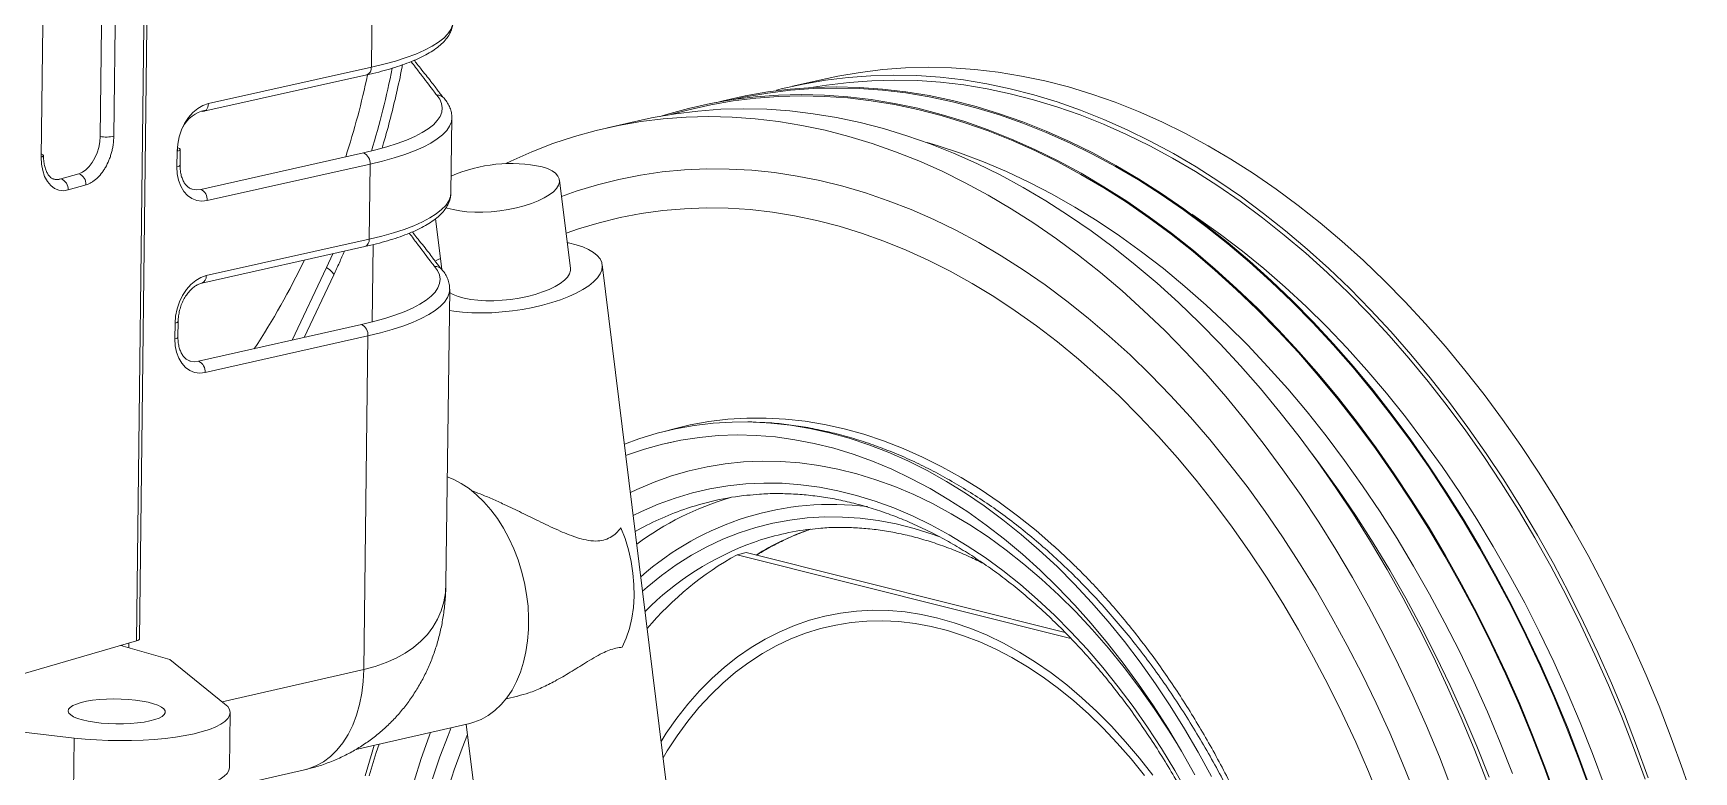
# Model space of a CAD drawing. Header units: millimetres. Extents: x -1041 to 1726, y -447 to 1705.
# Drawn here: x 1203.5 to 1703.3, y 188.1 to 410.4 of the extents above; entities that cross this region are included whole.
import ezdxf

# ---------------------------------------------------------------- set-up
doc = ezdxf.new("R2010")
doc.units = ezdxf.units.MM

msp = doc.modelspace()

# ---------------------------------------------------------------- linework, layer by layer
at = {"color": 7, "linetype": 'Continuous', "lineweight": 15}
for p, q in [((1234.55, 227.46), (1241.28, 793.2)), ((1235.47, 228.09), (1242.2, 793.79)), ((1227.62, 719.66), (1223.61, 379.32)), ((1231.75, 719.69), (1227.73, 379.36)), ((1305.24, 400.11), (1305.52, 422.69)), ((1256.18, 389.17), (1305.24, 400.11)), ((1254.83, 386.88), (1303.88, 397.83)), ((1442.43, 396.73), (1432.02, 394.39)), ((1414.64, 390.5), (1413.98, 390.35)), ((1255.43, 387.19), (1254.16, 386.9)), ((1329.19, 362.37), (1329.47, 384.89)), ((1329.47, 384.89), (1329.47, 384.83)), ((1386.81, 384.27), (1376.36, 381.92)), ((1246.93, 375.9), (1246.91, 374.89)), ((1247.65, 370.68), (1247.71, 375.39)), ((1246.72, 370.15), (1246.78, 374.86)), ((1253.88, 363.37), (1302.92, 374.35)), ((1304.87, 370.97), (1255.83, 359.99)), ((1304.59, 348.41), (1304.87, 370.97)), ((1211.78, 366.53), (1217.16, 368.07)), ((1365.18, 339.54), (1361.89, 366.18)), ((1219.36, 364.74), (1213.98, 363.2)), ((1324.58, 354.55), (1326.47, 339.36)), ((1254.21, 335.12), (1303.24, 346.13)), ((1255.56, 337.4), (1304.59, 348.41)), ((1400.99, 128.21), (1374.72, 340.72)), ((1285.03, 318.79), (1293.91, 337.6)), ((1327.7, 244.8), (1328.82, 333.29)), ((1328.82, 333.29), (1328.82, 333.24)), ((1246.1, 318.39), (1246.16, 323.09)), ((1247.03, 318.92), (1247.09, 323.62)), ((1253.25, 311.63), (1302.27, 322.67)), ((1304.23, 319.29), (1255.21, 308.25)), ((1302.98, 218.88), (1304.23, 319.29)), ((1396.63, 287.5), (1394.4, 287.03)), ((1413.35, 270.62), (1413.01, 270.52)), ((1437.57, 261.14), (1436.96, 260.92)), ((1418.09, 254.05), (1415.31, 253.42)), ((1515.81, 228.2), (1415.31, 253.42)), ((1514.12, 229.96), (1418.09, 254.05)), ((1229.82, 226.08), (1244.59, 221.85)), ((1230.23, 226.2), (1230.23, 225.97)), ((1232.23, 226.79), (1232.22, 225.39)), ((1244.59, 221.85), (1261.09, 208.56)), ((1345.84, 210.08), (1349.29, 210.87)), ((1262.55, 189.32), (1262.75, 205.81)), ((1215.81, 198.24), (1166.05, 203.97)), ((1300.58, 194.81), (1334.89, 202.65)), ((1333.81, 202.41), (1343.91, 121.16)), ((1215.61, 181.73), (1215.81, 198.24)), ((1240.02, 178.34), (1285.15, 188.67))]:
    msp.add_line(p, q, dxfattribs=at)
at = {"color": 144, "linetype": 'Continuous', "lineweight": 0}
for p, q in [((1205.88, 373.09), (1209.84, 713.68)), ((1234.55, 227.46), (1194.97, 215.9))]:
    msp.add_line(p, q, dxfattribs=at)
at = {"color": 8, "linetype": 'Continuous', "lineweight": 15}
for p, q in [((1305.78, 346.74), (1305.49, 323.44)), ((1291.76, 339.87), (1293.65, 343.98)), ((1281.42, 317.97), (1291.76, 339.87)), ((1260.35, 209.16), (1302.98, 218.88))]:
    msp.add_line(p, q, dxfattribs=at)
at = {"color": 8, "linetype": 'Continuous', "lineweight": 15, "flags": 128}
for points in [[(1305.24, 400.11), (1309.01, 401.02), (1312.51, 401.99), (1315.72, 403.02), (1318.64, 404.1), (1321.24, 405.24), (1323.52, 406.42), (1325.46, 407.65), (1327.05, 408.91), (1328.29, 410.19), (1329.17, 411.5), (1329.69, 412.82), (1329.84, 413.98)], [(1438.33, 394.1), (1442.27, 394.74), (1449.03, 395.58), (1455.85, 396.08), (1462.72, 396.25), (1469.63, 396.09), (1476.58, 395.6), (1483.56, 394.79), (1490.56, 393.64), (1497.57, 392.16), (1504.59, 390.35), (1511.61, 388.22), (1518.62, 385.77), (1525.62, 382.99), (1532.58, 379.89), (1539.52, 376.48), (1546.41, 372.76), (1553.26, 368.73), (1560.06, 364.4), (1566.79, 359.77), (1573.45, 354.84), (1580.03, 349.63), (1586.53, 344.13), (1592.94, 338.35), (1599.25, 332.3), (1605.46, 325.99), (1611.55, 319.42), (1617.52, 312.6), (1623.37, 305.54), (1629.08, 298.24), (1634.66, 290.71), (1640.09, 282.96), (1645.36, 275), (1650.49, 266.84), (1655.45, 258.48), (1660.24, 249.94), (1664.85, 241.23), (1669.29, 232.35), (1673.55, 223.31), (1677.62, 214.13), (1681.49, 204.82), (1685.17, 195.37), (1688.64, 185.82)], [(1329.47, 384.83), (1329.32, 383.72), (1328.8, 382.39), (1327.92, 381.08), (1326.68, 379.79), (1325.09, 378.53), (1323.15, 377.3), (1320.88, 376.11), (1318.27, 374.97), (1315.36, 373.88), (1312.14, 372.85), (1308.64, 371.87), (1304.87, 370.97)], [(1472.58, 377.44), (1475.59, 376.56), (1482.55, 374.27), (1489.49, 371.66), (1496.41, 368.73), (1503.31, 365.48), (1510.17, 361.92), (1516.98, 358.04), (1523.75, 353.86), (1530.45, 349.38), (1537.09, 344.6), (1543.65, 339.53), (1550.13, 334.18), (1556.52, 328.54), (1562.82, 322.62), (1569.01, 316.44), (1575.09, 310), (1581.05, 303.31), (1586.89, 296.37), (1592.6, 289.18), (1598.17, 281.77), (1603.6, 274.14), (1608.88, 266.29), (1614, 258.24), (1618.96, 249.98), (1623.76, 241.55), (1628.38, 232.93), (1632.82, 224.15), (1637.08, 215.21), (1641.16, 206.12), (1645.04, 196.89), (1648.72, 187.53)], [(1246.72, 370.15), (1247.1, 370.26), (1247.39, 370.38), (1247.58, 370.51), (1247.65, 370.66), (1247.65, 370.68)], [(1362.5, 361.22), (1366.92, 362.79), (1373.28, 364.73), (1379.72, 366.35), (1386.24, 367.64), (1392.82, 368.6), (1399.47, 369.23), (1406.18, 369.52), (1412.93, 369.49), (1419.72, 369.12), (1426.54, 368.41), (1433.39, 367.38), (1440.25, 366.01), (1447.12, 364.32), (1453.99, 362.29), (1460.85, 359.94), (1467.7, 357.27), (1474.52, 354.27), (1481.32, 350.96), (1488.07, 347.33), (1494.78, 343.39), (1501.43, 339.15), (1508.02, 334.6), (1514.54, 329.76), (1520.98, 324.63), (1527.33, 319.22), (1533.6, 313.52), (1539.76, 307.55), (1545.82, 301.32), (1551.76, 294.83), (1557.58, 288.09), (1563.27, 281.11), (1568.83, 273.89), (1574.25, 266.44), (1579.52, 258.78), (1584.63, 250.9), (1589.59, 242.83), (1594.38, 234.56), (1599, 226.11), (1603.44, 217.49), (1607.7, 208.71), (1611.78, 199.78), (1615.66, 190.71), (1619.35, 181.5)], [(1304.59, 348.41), (1308.36, 349.32), (1311.86, 350.3), (1315.08, 351.33), (1317.99, 352.43), (1320.59, 353.57), (1322.87, 354.76), (1324.8, 355.99), (1326.4, 357.26), (1327.64, 358.55), (1328.52, 359.87), (1329.04, 361.2), (1329.19, 362.37)], [(1363.87, 350.15), (1367.59, 351.45), (1373.82, 353.32), (1380.12, 354.87), (1386.5, 356.1), (1392.95, 356.99), (1399.46, 357.56), (1406.02, 357.8), (1412.62, 357.7), (1419.27, 357.28), (1425.94, 356.52), (1432.64, 355.43), (1439.35, 354.02), (1446.07, 352.27), (1452.78, 350.21), (1459.49, 347.81), (1466.17, 345.1), (1472.83, 342.07), (1479.46, 338.73), (1486.05, 335.07), (1492.58, 331.11), (1499.06, 326.84), (1505.47, 322.28), (1511.81, 317.43), (1518.07, 312.29), (1524.25, 306.87), (1530.32, 301.18), (1536.3, 295.22), (1542.16, 289), (1547.91, 282.53), (1553.53, 275.81), (1559.02, 268.85), (1564.38, 261.67), (1569.59, 254.26), (1574.65, 246.65), (1579.55, 238.83), (1584.29, 230.82), (1588.87, 222.62), (1593.27, 214.25), (1597.49, 205.72), (1601.53, 197.03), (1605.38, 188.2), (1609.03, 179.23)], [(1552.19, 355.88), (1554.19, 354.53), (1560.84, 349.82), (1567.41, 344.81), (1573.91, 339.51), (1580.31, 333.93), (1586.62, 328.08), (1592.83, 321.95), (1598.93, 315.56), (1604.91, 308.91), (1610.76, 302.02), (1616.49, 294.88), (1622.08, 287.51), (1627.53, 279.92), (1632.82, 272.11), (1637.96, 264.09), (1642.94, 255.87), (1647.75, 247.47), (1652.39, 238.88), (1656.85, 230.13), (1661.13, 221.21), (1665.22, 212.15), (1669.11, 202.94), (1672.81, 193.61), (1676.31, 184.16)], [(1293.91, 337.6), (1293.92, 337.61), (1293.86, 337.98), (1293.47, 338.49), (1292.76, 339.13), (1291.76, 339.87)], [(1328.82, 333.24), (1328.67, 332.12), (1328.15, 330.78), (1327.27, 329.46), (1326.03, 328.17), (1324.44, 326.9), (1322.5, 325.66), (1320.23, 324.47), (1317.63, 323.32), (1314.71, 322.22), (1311.5, 321.18), (1308, 320.2), (1304.23, 319.29)], [(1247.09, 323.62), (1247.09, 323.6), (1247.01, 323.46), (1246.83, 323.32), (1246.54, 323.2), (1246.16, 323.09)], [(1247.03, 318.92), (1247.03, 318.89), (1246.95, 318.75), (1246.77, 318.62), (1246.48, 318.49), (1246.1, 318.39)], [(1393.93, 290.64), (1395.62, 291.12), (1401.18, 292.47), (1406.81, 293.48), (1412.5, 294.17), (1418.26, 294.52), (1424.06, 294.54), (1429.9, 294.22), (1435.77, 293.58), (1441.66, 292.6), (1447.57, 291.29), (1453.48, 289.65), (1459.38, 287.69), (1465.27, 285.4), (1471.13, 282.79), (1476.97, 279.87), (1482.75, 276.63), (1488.49, 273.09), (1494.17, 269.24), (1499.78, 265.1), (1505.31, 260.67), (1510.68, 256.02)], [(1547.8, 196.5), (1545.21, 200.62), (1540.9, 207.12), (1536.44, 213.39), (1531.84, 219.45), (1527.11, 225.27), (1522.24, 230.85), (1517.26, 236.18), (1512.17, 241.25), (1506.97, 246.04), (1501.68, 250.56), (1496.31, 254.8), (1490.86, 258.75), (1485.34, 262.4), (1479.76, 265.74), (1474.14, 268.78), (1468.48, 271.5), (1462.78, 273.91), (1457.07, 275.99), (1451.34, 277.75), (1445.62, 279.18), (1439.9, 280.28), (1434.2, 281.05), (1428.52, 281.48), (1422.88, 281.59), (1417.29, 281.36), (1411.75, 280.8), (1406.28, 279.9), (1400.87, 278.68), (1395.55, 277.13), (1390.32, 275.26), (1385.19, 273.06), (1383.2, 272.11)], [(1588.34, 283.85), (1590.91, 280.4), (1596.36, 272.8), (1601.65, 264.98), (1606.79, 256.95), (1611.77, 248.73), (1616.59, 240.32), (1621.22, 231.72), (1625.69, 222.96), (1629.96, 214.04), (1634.05, 204.96), (1637.95, 195.75), (1641.65, 186.41)], [(1550.94, 181.7), (1547.07, 188.49), (1543.05, 195.1), (1538.86, 201.51), (1534.53, 207.71), (1530.05, 213.69), (1525.44, 219.44), (1520.69, 224.95), (1515.83, 230.22), (1510.86, 235.22), (1505.78, 239.97), (1500.61, 244.43), (1495.35, 248.62), (1490.01, 252.52), (1484.61, 256.12), (1479.15, 259.42), (1473.64, 262.42), (1468.09, 265.11), (1462.51, 267.48), (1456.92, 269.53), (1451.3, 271.26), (1445.69, 272.66), (1440.09, 273.74), (1434.5, 274.48), (1428.94, 274.9), (1423.42, 274.98), (1417.94, 274.74), (1412.51, 274.16), (1407.15, 273.26), (1401.87, 272.03), (1396.66, 270.47), (1391.54, 268.6), (1386.53, 266.4), (1384.06, 265.18)], [(1476.07, 258.92), (1474.07, 259.62), (1468.65, 261.31), (1463.23, 262.66), (1457.82, 263.69), (1452.42, 264.39), (1447.06, 264.75), (1441.73, 264.79), (1436.45, 264.49), (1431.22, 263.85), (1426.06, 262.89), (1420.98, 261.6), (1415.98, 259.99), (1411.08, 258.05), (1406.27, 255.8), (1401.59, 253.23), (1397.02, 250.35), (1392.57, 247.16), (1388.27, 243.68), (1386.86, 242.45)], [(1327.7, 244.8), (1327.52, 241.98), (1327.04, 239.19), (1326.25, 236.53), (1325.16, 234), (1323.78, 231.62), (1322.11, 229.4), (1320.16, 227.34), (1317.92, 225.45), (1315.43, 223.75), (1312.67, 222.24), (1309.67, 220.92), (1306.44, 219.8), (1302.98, 218.88)], [(1540.44, 187.05), (1536.42, 192.21), (1532.27, 197.13), (1528, 201.8), (1523.61, 206.21), (1519.12, 210.36), (1514.54, 214.23), (1509.87, 217.81), (1505.13, 221.1), (1500.33, 224.09), (1495.48, 226.78), (1490.58, 229.15), (1485.66, 231.2), (1480.71, 232.93), (1475.76, 234.34), (1470.81, 235.42), (1465.87, 236.17), (1460.96, 236.59), (1456.09, 236.67), (1451.25, 236.42), (1446.48, 235.84), (1441.77, 234.92), (1437.14, 233.68), (1432.6, 232.12), (1428.15, 230.23), (1423.81, 228.02), (1419.59, 225.5), (1415.5, 222.68), (1411.53, 219.55), (1407.72, 216.13), (1404.05, 212.43), (1400.54, 208.44), (1397.2, 204.19), (1394.03, 199.68), (1392.46, 197.23)], [(1537.93, 186.99), (1533.92, 191.98), (1529.77, 196.73), (1525.51, 201.23), (1521.15, 205.47), (1516.68, 209.44), (1512.12, 213.14), (1507.49, 216.54), (1502.79, 219.65), (1498.03, 222.46), (1493.22, 224.96), (1488.38, 227.15), (1483.52, 229.03), (1478.64, 230.58), (1473.76, 231.8), (1468.88, 232.7), (1464.03, 233.27), (1459.2, 233.51), (1454.42, 233.42), (1449.68, 233), (1445.01, 232.25), (1440.41, 231.17), (1435.89, 229.77), (1431.47, 228.04), (1427.14, 226), (1422.93, 223.65), (1418.84, 220.98), (1414.88, 218.02), (1411.06, 214.76), (1407.38, 211.22), (1403.86, 207.39), (1400.51, 203.3), (1397.32, 198.94), (1394.31, 194.33), (1393.07, 192.26)], [(1285.15, 188.67), (1286.19, 188.94), (1288.56, 189.84), (1290.82, 191.09), (1292.93, 192.68), (1294.89, 194.6), (1296.67, 196.82), (1298.25, 199.33), (1299.63, 202.1), (1300.78, 205.11), (1301.7, 208.32), (1302.38, 211.71), (1302.81, 215.24), (1302.98, 218.88)], [(1323.06, 199.95), (1322.61, 198.78), (1320.25, 192.09), (1318.1, 185.21)], [(1329.29, 201.37), (1328.32, 199.02), (1325.87, 192.59), (1323.63, 185.96)], [(1334.2, 199.26), (1332.55, 195.17), (1330.19, 188.7), (1328.04, 182.05)]]:
    msp.add_lwpolyline(points, dxfattribs=at)
at = {"color": 7, "linetype": 'Continuous', "lineweight": 15, "flags": 128}
for points in [[(1442.43, 396.73), (1445.67, 397.41), (1452.4, 398.58), (1459.19, 399.42), (1466.05, 399.92), (1472.95, 400.1), (1479.9, 399.94), (1486.88, 399.45), (1493.9, 398.63), (1500.93, 397.47), (1507.98, 395.99), (1515.04, 394.18), (1522.09, 392.04), (1529.14, 389.57), (1536.17, 386.78), (1543.17, 383.67), (1550.14, 380.25), (1557.07, 376.51), (1563.95, 372.46), (1570.78, 368.11), (1577.54, 363.46), (1584.24, 358.51), (1590.86, 353.27), (1597.39, 347.75), (1603.83, 341.94), (1610.17, 335.87), (1616.41, 329.53), (1622.53, 322.93), (1628.53, 316.08), (1634.4, 308.98), (1640.15, 301.64), (1645.75, 294.08), (1651.21, 286.3), (1656.51, 278.3), (1661.66, 270.1), (1666.64, 261.71), (1671.46, 253.13), (1676.1, 244.37), (1680.56, 235.45), (1684.84, 226.37), (1688.92, 217.15), (1692.82, 207.79), (1696.51, 198.3), (1700, 188.7), (1703.29, 178.99)], [(1427.21, 393.23), (1428.6, 393.58), (1435.25, 395.08), (1441.98, 396.25), (1448.78, 397.08), (1455.63, 397.59), (1462.53, 397.76), (1469.48, 397.6), (1476.46, 397.11), (1483.48, 396.29), (1490.51, 395.14), (1497.56, 393.65), (1504.62, 391.84), (1511.67, 389.7), (1518.71, 387.23), (1525.74, 384.44), (1532.74, 381.33), (1539.71, 377.9), (1546.64, 374.16), (1553.53, 370.11), (1560.35, 365.76), (1567.12, 361.1), (1573.81, 356.15), (1580.43, 350.91), (1586.96, 345.39), (1593.4, 339.58), (1599.75, 333.5), (1605.98, 327.16), (1612.1, 320.56), (1618.1, 313.7), (1623.98, 306.6), (1629.72, 299.27), (1635.32, 291.7), (1640.78, 283.92), (1646.09, 275.92), (1651.24, 267.72), (1656.22, 259.32), (1661.03, 250.74), (1665.68, 241.98), (1670.14, 233.05), (1674.41, 223.97), (1678.5, 214.75), (1682.39, 205.38), (1686.09, 195.89), (1689.58, 186.29)], [(1324.94, 391.76), (1325.84, 390.48), (1326.39, 389.19), (1326.6, 387.9), (1326.45, 386.62), (1325.95, 385.34), (1325.1, 384.08), (1323.91, 382.83), (1322.38, 381.62), (1320.51, 380.44), (1318.32, 379.3), (1315.82, 378.2), (1313.01, 377.15), (1309.91, 376.16), (1306.55, 375.22), (1302.92, 374.35)], [(1392.22, 385.29), (1394.13, 385.88), (1400.71, 387.71), (1407.37, 389.2), (1414.1, 390.37), (1420.9, 391.21), (1427.76, 391.71), (1434.67, 391.89), (1441.63, 391.73), (1448.62, 391.23), (1455.64, 390.41), (1462.68, 389.25), (1469.74, 387.76), (1476.8, 385.94), (1483.86, 383.79), (1490.91, 381.32), (1497.95, 378.52), (1504.96, 375.41), (1511.93, 371.97), (1518.87, 368.22), (1525.76, 364.17), (1532.6, 359.8), (1539.37, 355.14), (1546.07, 350.18), (1552.7, 344.92), (1559.24, 339.39), (1565.68, 333.57), (1572.03, 327.48), (1578.27, 321.12), (1584.4, 314.5), (1590.41, 307.64), (1596.3, 300.52), (1602.04, 293.17), (1607.65, 285.59), (1613.12, 277.79), (1618.43, 269.77), (1623.59, 261.55), (1628.58, 253.14), (1633.4, 244.54), (1638.04, 235.76), (1642.51, 226.82), (1646.8, 217.72), (1650.89, 208.48), (1654.79, 199.09), (1658.49, 189.59), (1661.99, 179.96)], [(1395.64, 385.96), (1400.79, 387.35), (1407.45, 388.85), (1414.17, 390.02), (1420.96, 390.85), (1427.81, 391.36), (1434.72, 391.53), (1441.66, 391.37), (1448.65, 390.88), (1455.66, 390.05), (1462.69, 388.89), (1469.74, 387.41), (1476.79, 385.59), (1483.85, 383.44), (1490.89, 380.97), (1497.92, 378.18), (1504.92, 375.07), (1511.89, 371.64), (1518.82, 367.89), (1525.7, 363.84), (1532.53, 359.48), (1539.29, 354.82), (1545.98, 349.86), (1552.6, 344.62), (1559.13, 339.09), (1565.57, 333.28), (1571.91, 327.19), (1578.15, 320.84), (1584.27, 314.24), (1590.27, 307.37), (1596.15, 300.27), (1601.89, 292.93), (1607.5, 285.35), (1612.95, 277.56), (1618.26, 269.55), (1623.41, 261.34), (1628.39, 252.94), (1633.21, 244.35), (1637.85, 235.59), (1642.31, 226.65), (1646.59, 217.57), (1650.68, 208.33), (1654.57, 198.96), (1658.27, 189.46), (1661.76, 179.85)], [(1409.2, 389.54), (1411.14, 390.04), (1417.8, 391.54), (1424.54, 392.71), (1431.34, 393.55), (1438.2, 394.05), (1445.11, 394.23), (1452.06, 394.07), (1459.06, 393.57), (1466.08, 392.75), (1473.12, 391.59), (1480.18, 390.1), (1487.24, 388.28), (1494.3, 386.14), (1501.35, 383.67), (1508.39, 380.87), (1515.4, 377.76), (1522.37, 374.32), (1529.31, 370.58), (1536.2, 366.52), (1543.04, 362.16), (1549.81, 357.49), (1556.51, 352.53), (1563.14, 347.28), (1569.68, 341.75), (1576.12, 335.93), (1582.47, 329.85), (1588.72, 323.49), (1594.84, 316.88), (1600.85, 310.01), (1606.74, 302.9), (1612.49, 295.55), (1618.1, 287.97), (1623.56, 280.17), (1628.87, 272.16), (1634.03, 263.94), (1639.02, 255.53), (1643.84, 246.93), (1648.48, 238.16), (1652.95, 229.22), (1657.23, 220.13), (1661.33, 210.88), (1665.23, 201.5), (1668.93, 192), (1672.42, 182.38)], [(1414.64, 390.5), (1417.88, 391.19), (1424.61, 392.35), (1431.4, 393.19), (1438.25, 393.7), (1445.15, 393.87), (1452.1, 393.71), (1459.08, 393.22), (1466.1, 392.39), (1473.13, 391.24), (1480.18, 389.75), (1487.23, 387.93), (1494.29, 385.79), (1501.33, 383.32), (1508.36, 380.53), (1515.36, 377.42), (1522.33, 373.99), (1529.26, 370.24), (1536.14, 366.19), (1542.97, 361.84), (1549.73, 357.18), (1556.43, 352.22), (1563.04, 346.98), (1569.57, 341.45), (1576.02, 335.64), (1582.36, 329.56), (1588.59, 323.21), (1594.71, 316.61), (1600.72, 309.75), (1606.59, 302.65), (1612.33, 295.3), (1617.94, 287.74), (1623.39, 279.94), (1628.7, 271.94), (1633.85, 263.73), (1638.83, 255.33), (1643.65, 246.75), (1648.29, 237.98), (1652.75, 229.06), (1657.03, 219.97), (1661.12, 210.74), (1665.01, 201.37), (1668.71, 191.88), (1672.2, 182.27)], [(1345.74, 371.17), (1347.22, 371.89), (1353.51, 374.68), (1359.89, 377.15), (1366.37, 379.29), (1372.94, 381.11), (1379.59, 382.61), (1386.32, 383.78), (1393.11, 384.61), (1399.96, 385.11), (1406.86, 385.29), (1413.8, 385.12), (1420.79, 384.63), (1427.8, 383.8), (1434.83, 382.64), (1441.88, 381.15), (1448.93, 379.33), (1455.98, 377.18), (1463.02, 374.71), (1470.05, 371.91), (1477.05, 368.8), (1484.02, 365.36), (1490.95, 361.61), (1497.83, 357.55), (1504.65, 353.19), (1511.42, 348.53), (1518.11, 343.57), (1524.73, 338.31), (1531.26, 332.78), (1537.7, 326.96), (1544.04, 320.87), (1550.28, 314.52), (1556.4, 307.9), (1562.4, 301.03), (1568.28, 293.92), (1574.02, 286.57), (1579.62, 278.99), (1585.08, 271.19), (1590.39, 263.18), (1595.54, 254.96), (1600.52, 246.55), (1605.34, 237.96), (1609.98, 229.18), (1614.45, 220.24), (1618.72, 211.15), (1622.81, 201.91), (1626.71, 192.53), (1630.41, 183.02)], [(1386.81, 384.27), (1390.04, 384.95), (1396.77, 386.12), (1403.56, 386.95), (1410.41, 387.46), (1417.31, 387.63), (1424.26, 387.47), (1431.24, 386.97), (1438.25, 386.15), (1445.28, 384.99), (1452.33, 383.5), (1459.38, 381.68), (1466.43, 379.53), (1473.48, 377.06), (1480.5, 374.26), (1487.5, 371.15), (1494.47, 367.72), (1501.4, 363.97), (1508.28, 359.91), (1515.11, 355.55), (1521.87, 350.89), (1528.57, 345.93), (1535.19, 340.68), (1541.72, 335.14), (1548.16, 329.33), (1554.5, 323.24), (1560.73, 316.89), (1566.86, 310.28), (1572.86, 303.41), (1578.73, 296.3), (1584.48, 288.96), (1590.08, 281.38), (1595.54, 273.58), (1600.85, 265.57), (1605.99, 257.36), (1610.98, 248.95), (1615.8, 240.36), (1620.44, 231.59), (1624.9, 222.65), (1629.18, 213.56), (1633.27, 204.32), (1637.16, 194.94), (1640.86, 185.44)], [(1223.61, 379.32), (1223.49, 377.65), (1223.19, 375.98), (1222.7, 374.36), (1222.05, 372.83), (1221.26, 371.45), (1220.34, 370.24), (1219.33, 369.26), (1218.26, 368.53), (1217.16, 368.07)], [(1213.98, 363.2), (1212.55, 362.97), (1211.17, 363.13), (1209.88, 363.66), (1208.72, 364.55), (1207.72, 365.77), (1206.91, 367.28), (1206.33, 369.04), (1205.98, 371), (1205.88, 373.09)], [(1255.83, 359.99), (1254.23, 359.81), (1252.68, 360.02), (1251.22, 360.59), (1249.92, 361.52), (1248.8, 362.77), (1247.89, 364.31), (1247.23, 366.09), (1246.84, 368.06), (1246.72, 370.15)], [(1327.65, 357.91), (1328.1, 357.76), (1329.85, 357.26), (1331.84, 356.89), (1334.02, 356.63), (1336.36, 356.51), (1338.82, 356.51), (1341.35, 356.65), (1343.9, 356.91), (1346.43, 357.3), (1348.9, 357.81), (1351.26, 358.42), (1353.47, 359.13), (1355.49, 359.92), (1357.28, 360.78), (1358.81, 361.7), (1360.06, 362.65), (1361, 363.63), (1361.61, 364.6), (1361.89, 365.57), (1361.82, 366.5), (1361.42, 367.39), (1360.69, 368.21), (1359.64, 368.95), (1358.28, 369.6), (1356.65, 370.15), (1356.65, 370.15)], [(1251.29, 363.44), (1252.49, 363.24), (1253.88, 363.37)], [(1366.87, 346.68), (1368.88, 346.03), (1370.62, 345.27), (1372.08, 344.41), (1373.23, 343.47), (1374.07, 342.46), (1374.58, 341.39), (1374.75, 340.26), (1374.59, 339.1), (1374.09, 337.92), (1373.27, 336.73), (1372.12, 335.54), (1370.67, 334.37), (1368.94, 333.24), (1366.93, 332.15), (1364.68, 331.12), (1362.21, 330.16), (1359.56, 329.28), (1356.74, 328.5), (1353.8, 327.82), (1350.77, 327.24), (1347.69, 326.79), (1344.58, 326.46), (1341.5, 326.25), (1338.46, 326.17), (1335.52, 326.22), (1332.71, 326.4), (1330.05, 326.7), (1328.74, 326.91)], [(1364.22, 347.31), (1364.62, 347.23), (1366.87, 346.68)], [(1324.29, 340.19), (1325.19, 338.9), (1325.74, 337.6), (1325.95, 336.31), (1325.8, 335.01), (1325.3, 333.73), (1324.45, 332.46), (1323.26, 331.21), (1321.73, 329.99), (1319.86, 328.8), (1317.67, 327.65), (1315.17, 326.55), (1312.36, 325.49), (1309.27, 324.49), (1305.9, 323.55), (1302.27, 322.67)], [(1324.37, 341.74), (1325.31, 342.22), (1326.07, 342.59)], [(1246.16, 323.09), (1246.33, 325.25), (1246.77, 327.4), (1247.47, 329.49), (1248.42, 331.44), (1249.58, 333.21), (1250.91, 334.73), (1252.39, 335.96), (1253.95, 336.86), (1255.56, 337.4)], [(1255.21, 308.25), (1253.6, 308.07), (1252.05, 308.27), (1250.6, 308.84), (1249.3, 309.77), (1248.17, 311.02), (1247.27, 312.55), (1246.61, 314.33), (1246.22, 316.3), (1246.1, 318.39)], [(1250.65, 311.7), (1251.87, 311.5), (1253.25, 311.63)], [(1558.1, 186.7), (1554.13, 193.95), (1550, 201.03), (1545.7, 207.91), (1541.25, 214.58), (1536.65, 221.05), (1531.9, 227.29), (1527.02, 233.29), (1522.01, 239.06), (1516.88, 244.57), (1511.64, 249.83), (1506.3, 254.81), (1500.86, 259.52), (1495.33, 263.95), (1489.73, 268.09), (1484.06, 271.93), (1478.32, 275.47), (1472.54, 278.71), (1466.71, 281.63), (1460.85, 284.24), (1454.97, 286.52), (1449.07, 288.48), (1443.17, 290.12), (1437.27, 291.43), (1431.38, 292.41), (1425.51, 293.05), (1419.67, 293.37), (1413.88, 293.35), (1408.13, 293), (1402.44, 292.31), (1396.81, 291.3), (1391.26, 289.96), (1385.8, 288.29), (1381.4, 286.68)], [(1553.1, 187.12), (1549.12, 194.23), (1544.96, 201.16), (1540.65, 207.89), (1536.19, 214.42), (1531.58, 220.73), (1526.83, 226.82), (1521.94, 232.67), (1516.94, 238.27), (1511.81, 243.62), (1506.58, 248.71), (1501.25, 253.53), (1495.83, 258.07), (1490.33, 262.32), (1484.75, 266.29), (1479.11, 269.96), (1473.42, 273.32), (1467.67, 276.38), (1461.89, 279.13), (1456.08, 281.55), (1450.25, 283.66), (1444.41, 285.45), (1438.56, 286.9), (1432.73, 288.03), (1426.91, 288.84), (1421.12, 289.3), (1415.36, 289.44), (1409.65, 289.25), (1403.99, 288.73), (1398.4, 287.87), (1392.87, 286.69), (1387.42, 285.18), (1382.06, 283.35), (1381.82, 283.26)], [(1328.11, 276.81), (1329.84, 276.11), (1332.27, 274.85), (1334.64, 273.29), (1336.94, 271.43), (1339.14, 269.3), (1341.23, 266.91), (1343.2, 264.28), (1345.01, 261.44), (1346.66, 258.41), (1348.13, 255.22), (1349.4, 251.9), (1350.48, 248.48), (1351.34, 244.98), (1351.98, 241.44), (1352.4, 237.88), (1352.59, 234.35), (1352.54, 230.86), (1352.27, 227.46), (1351.76, 224.17), (1351.03, 221.02), (1350.09, 218.04), (1348.93, 215.25), (1347.58, 212.68), (1346.04, 210.35), (1344.33, 208.29), (1342.46, 206.5), (1340.44, 205.01), (1338.31, 203.83), (1336.07, 202.97), (1334.89, 202.65)], [(1380.34, 261.53), (1381.6, 258.26), (1382.64, 254.87), (1383.44, 251.4), (1383.99, 247.9), (1384.29, 244.4), (1384.33, 240.94), (1384.11, 237.56), (1383.64, 234.3), (1382.91, 231.2), (1381.95, 228.28), (1380.76, 225.59)], [(1510.68, 256.02), (1510.75, 255.96), (1515.99, 251.07)], [(1238.58, 203.37), (1236.83, 203.03), (1234.88, 202.77), (1232.79, 202.58), (1230.6, 202.49), (1228.36, 202.48), (1226.13, 202.56), (1223.96, 202.72), (1221.89, 202.97), (1219.99, 203.29), (1218.28, 203.69), (1216.82, 204.14), (1215.64, 204.64), (1214.75, 205.18), (1214.2, 205.74), (1213.98, 206.32), (1214.1, 206.89), (1214.57, 207.45), (1215.36, 207.98), (1216.46, 208.47), (1217.85, 208.91), (1219.49, 209.28), (1221.34, 209.58), (1223.37, 209.81), (1225.51, 209.95), (1227.73, 210), (1229.97, 209.96), (1232.18, 209.84), (1234.3, 209.64), (1236.29, 209.35), (1238.1, 208.99), (1239.69, 208.57), (1241.02, 208.09), (1242.06, 207.57), (1242.78, 207.01), (1243.17, 206.44), (1243.22, 205.86), (1242.93, 205.3), (1242.3, 204.75), (1241.35, 204.24), (1240.1, 203.78), (1238.58, 203.37)], [(1261.09, 208.56), (1262, 207.68), (1262.55, 206.78), (1262.75, 205.88), (1262.58, 204.98), (1262.06, 204.09), (1261.17, 203.22), (1259.95, 202.39), (1258.39, 201.6), (1256.51, 200.85), (1254.33, 200.17), (1251.89, 199.54), (1249.19, 198.99), (1246.28, 198.52), (1243.18, 198.13), (1239.92, 197.82), (1236.54, 197.6), (1233.08, 197.48), (1229.57, 197.44), (1226.05, 197.5), (1222.56, 197.66), (1219.13, 197.9), (1215.81, 198.24)], [(1306.09, 196.07), (1305.44, 194.02), (1303.34, 186.83)], [(1307.55, 196.4), (1306.72, 193.9), (1304.58, 186.84)], [(1262.55, 189.32), (1262.38, 188.49), (1261.86, 187.6), (1260.97, 186.73), (1259.75, 185.89), (1258.19, 185.1), (1256.31, 184.36), (1254.14, 183.67), (1251.69, 183.04), (1248.99, 182.49), (1246.08, 182.02), (1242.98, 181.62), (1239.72, 181.31), (1236.35, 181.1), (1232.89, 180.97), (1229.38, 180.94), (1225.86, 181), (1222.37, 181.15), (1218.94, 181.4), (1215.61, 181.73)]]:
    msp.add_lwpolyline(points, dxfattribs=at)
at = {"color": 144, "linetype": 'Continuous', "lineweight": 0, "flags": 128}
for points in [[(1246.78, 374.86), (1246.95, 377.02), (1247.39, 379.17), (1248.09, 381.26), (1249.04, 383.21), (1250.2, 384.98), (1251.54, 386.5), (1253.01, 387.73), (1254.57, 388.63), (1256.18, 389.17)], [(1254.16, 386.9), (1254.55, 386.85), (1254.92, 386.91), (1255.27, 387.07), (1255.58, 387.34), (1255.83, 387.69), (1256.02, 388.13), (1256.14, 388.63), (1256.18, 389.17)], [(1246.93, 375.9), (1247.27, 375.78), (1247.52, 375.65), (1247.67, 375.51), (1247.71, 375.36), (1247.63, 375.22), (1247.45, 375.09), (1247.16, 374.97), (1246.78, 374.86)], [(1205.89, 374.04), (1206.11, 373.96), (1206.36, 373.84), (1206.51, 373.71), (1206.57, 373.58), (1206.53, 373.45), (1206.4, 373.32), (1206.18, 373.2), (1205.88, 373.09)], [(1365.18, 339.54), (1365.18, 338.93), (1364.91, 337.96), (1364.29, 336.98), (1363.35, 336), (1362.11, 335.05), (1360.58, 334.13), (1358.79, 333.27), (1356.77, 332.48), (1354.56, 331.77), (1352.2, 331.15), (1349.74, 330.65), (1347.2, 330.26), (1344.65, 330), (1342.12, 329.86), (1339.67, 329.86), (1337.33, 329.98), (1335.15, 330.24), (1333.16, 330.62), (1331.4, 331.11), (1329.91, 331.71), (1328.81, 332.35)], [(1235.47, 228.09), (1235.42, 227.94), (1235.25, 227.77), (1234.95, 227.61), (1234.55, 227.46)]]:
    msp.add_lwpolyline(points, dxfattribs=at)
at = {"color": 8, "linetype": 'Continuous', "lineweight": 15}
for centre, radius, start, end in [((1303.05, 399.87), 2.2, 292.2237, 6.4365), ((1055.41, 450.96), 261.18, 343.0587, 348.7097), ((1325.08, 389.07), 2.7, 40.6535, 92.9597), ((1302.41, 348.17), 2.2, 292.272, 6.4435), ((1324.43, 337.49), 2.7, 40.4836, 92.9835), ((1253.37, 337.15), 2.2, 292.3617, 6.4896), ((1439.27, 183.02), 91.36, 106.7025, 126.3476), ((1428.81, 182.57), 89.47, 109.2673, 119.5753), ((1443.75, 182.12), 86.43, 82.8062, 131.6241), ((1464.77, 182.16), 83.53, 109.4473, 121.5808), ((1450.47, 173.6), 88.81, 109.8683, 135.0458)]:
    msp.add_arc(centre, radius, start, end, dxfattribs=at)
at = {"color": 7, "linetype": 'Continuous', "lineweight": 15}
for centre, radius, start, end in [((1061.84, 449.15), 247.64, 342.1263, 348.0416), ((1225.58, 388.76), 9.64, 258.2324, 282.9072), ((1301.45, 371.24), 3.43, 355.3722, 64.7487), ((1347.3, 326.56), 44.58, 77.8857, 113.8791), ((1210.67, 363.4), 3.32, 356.5096, 70.378), ((1216.04, 364.94), 3.32, 356.508, 70.3851), ((1252.4, 360.26), 3.44, 355.387, 64.6724), ((1080.17, 440.69), 227.43, 326.5707, 334.2981), ((1300.81, 319.57), 3.43, 355.4017, 64.6853), ((1251.78, 308.52), 3.44, 355.4165, 64.6089), ((1427.74, 185.34), 86.5, 96.1213, 109.2083), ((1446.87, 181.51), 80.16, 96.7589, 109.3693), ((1462.44, 168.59), 97.04, 119.0509, 139.8519)]:
    msp.add_arc(centre, radius, start, end, dxfattribs=at)
at = {"color": 144, "linetype": 'Continuous', "lineweight": 0}
for centre, radius, start, end in [((1257.15, 377.65), 9.73, 107.8859, 159.3452), ((1210.61, 370.35), 4, 250.4895, 287.1073), ((1210.61, 370.07), 3.73, 253.744, 288.2997)]:
    msp.add_arc(centre, radius, start, end, dxfattribs=at)
at = {"color": 7, "linetype": 'Continuous', "lineweight": 15}
for points, knots in [([(1303.88, 397.83), (1304.5, 397.97), (1306.32, 398.38), (1309.17, 399.12), (1312.35, 400.05), (1315.31, 401.05), (1318.03, 402.11), (1320.51, 403.24), (1322.74, 404.44), (1324.72, 405.73), (1326.42, 407.12), (1327.77, 408.55), (1328.75, 409.98), (1329.4, 411.4), (1329.78, 412.72), (1329.8, 413.57), (1329.81, 413.92)], [0, 0, 0, 0, 0.04093, 0.119416, 0.198117, 0.277158, 0.356634, 0.436661, 0.517366, 0.598825, 0.680878, 0.762162, 0.830517, 0.894546, 0.955714, 1, 1, 1, 1]), ([(1308.45, 375.77), (1308.61, 376.3), (1309.54, 379.3), (1311.02, 384.83), (1312.85, 392.33), (1314.03, 397.67), (1314.55, 400.52), (1314.61, 400.84)], [0, 0, 0, 0, 0.065156, 0.364188, 0.663227, 0.96228, 1, 1, 1, 1]), ([(1317.22, 401.82), (1317.67, 401.23), (1318.88, 399.65), (1320.66, 397.33), (1322.47, 394.94), (1323.92, 393.03), (1324.62, 392.15), (1324.94, 391.76)], [0, 0, 0, 0, 0.134299, 0.361551, 0.589314, 0.816295, 1, 1, 1, 1]), ([(1327.06, 390.82), (1326.97, 390.92), (1326.73, 391.2), (1326.17, 391.9), (1325.39, 392.92), (1324.39, 394.25), (1323.17, 395.88), (1321.7, 397.77), (1320.15, 399.66), (1318.97, 401.11), (1318.34, 401.98), (1318.18, 402.21)], [0, 0, 0, 0, 0.061988, 0.161381, 0.274373, 0.399809, 0.536759, 0.684386, 0.836783, 0.957707, 1, 1, 1, 1]), ([(1329.44, 384.81), (1329.45, 384.98), (1329.51, 385.66), (1329.28, 386.85), (1328.78, 388.32), (1328.05, 389.65), (1327.42, 390.45), (1327.12, 390.82)], [0, 0, 0, 0, 0.07899, 0.312523, 0.547066, 0.790362, 1, 1, 1, 1]), ([(1227.73, 379.36), (1227.72, 378.55), (1227.66, 377.73), (1227.48, 376.49), (1227.41, 376.08), (1227.24, 375.27), (1227.05, 374.46), (1226.81, 373.67), (1226.55, 372.89), (1226.41, 372.5), (1225.94, 371.37), (1225.59, 370.66), (1225.01, 369.65), (1224.81, 369.32), (1224.39, 368.69), (1224.16, 368.39), (1223.49, 367.53), (1223.01, 367.02), (1222.26, 366.35), (1222, 366.14), (1221.48, 365.76), (1221.22, 365.59), (1220.43, 365.13), (1219.9, 364.9), (1219.36, 364.74)], [0, 0, 0, 0, 0.125, 0.125, 0.1875, 0.1875, 0.25, 0.3125, 0.3125, 0.375, 0.375, 0.5, 0.5, 0.5625, 0.5625, 0.625, 0.625, 0.75, 0.75, 0.8125, 0.8125, 0.875, 0.875, 1, 1, 1, 1]), ([(1209.59, 366.51), (1209.48, 366.54), (1209.19, 366.61), (1208.72, 366.94), (1208.13, 367.53), (1207.58, 368.41), (1207.1, 369.55), (1206.76, 370.89), (1206.58, 372.25), (1206.57, 373.17), (1206.57, 373.56)], [0, 0, 0, 0, 0.085327, 0.228362, 0.359901, 0.500102, 0.635057, 0.768988, 0.903167, 1, 1, 1, 1]), ([(1251.31, 363.46), (1251.18, 363.5), (1250.76, 363.6), (1250.13, 364.01), (1249.41, 364.68), (1248.77, 365.61), (1248.23, 366.77), (1247.85, 368.16), (1247.67, 369.49), (1247.66, 370.35), (1247.65, 370.68)], [0, 0, 0, 0, 0.071534, 0.222506, 0.361773, 0.495291, 0.637473, 0.777015, 0.915846, 1, 1, 1, 1]), ([(1303.24, 346.13), (1303.86, 346.27), (1305.68, 346.69), (1308.53, 347.43), (1311.71, 348.37), (1314.67, 349.37), (1317.39, 350.44), (1319.87, 351.58), (1322.1, 352.79), (1324.08, 354.08), (1325.78, 355.48), (1327.12, 356.91), (1328.1, 358.36), (1328.75, 359.78), (1329.13, 361.1), (1329.15, 361.95), (1329.15, 362.31)], [0, 0, 0, 0, 0.040932, 0.11942, 0.198125, 0.277168, 0.356645, 0.43667, 0.517367, 0.598804, 0.680814, 0.762023, 0.830401, 0.894512, 0.955796, 1, 1, 1, 1]), ([(1316.64, 350.17), (1317.07, 349.62), (1318.26, 348.07), (1320.01, 345.77), (1321.82, 343.38), (1323.27, 341.46), (1323.97, 340.58), (1324.29, 340.19)], [0, 0, 0, 0, 0.127778, 0.356741, 0.58622, 0.814911, 1, 1, 1, 1]), ([(1326.41, 339.24), (1326.32, 339.35), (1326.07, 339.63), (1325.51, 340.34), (1324.72, 341.38), (1323.72, 342.73), (1322.49, 344.36), (1321.01, 346.28), (1319.45, 348.17), (1318.3, 349.59), (1317.72, 350.4), (1317.6, 350.57)], [0, 0, 0, 0, 0.064068, 0.164566, 0.278683, 0.405256, 0.543361, 0.692186, 0.847519, 0.96835, 1, 1, 1, 1]), ([(1293.91, 337.6), (1294.49, 338.82), (1295.6, 341.19), (1296.63, 343.6), (1297.13, 344.76)], [0, 0, 0, 0, 0.51771, 1, 1, 1, 1]), ([(1247.09, 323.62), (1247.1, 323.9), (1247.12, 324.72), (1247.32, 326.13), (1247.74, 327.8), (1248.34, 329.4), (1249.11, 330.88), (1250.02, 332.2), (1251.01, 333.3), (1252.06, 334.16), (1253.1, 334.77), (1253.81, 335.03), (1254.17, 335.11), (1254.21, 335.12)], [0, 0, 0, 0, 0.052531, 0.15695, 0.261616, 0.366269, 0.470632, 0.574495, 0.677775, 0.780621, 0.883475, 0.985558, 1, 1, 1, 1]), ([(1328.78, 333.21), (1328.8, 333.39), (1328.85, 334.07), (1328.63, 335.27), (1328.13, 336.74), (1327.4, 338.07), (1326.77, 338.87), (1326.48, 339.24)], [0, 0, 0, 0, 0.079724, 0.313767, 0.548825, 0.792562, 1, 1, 1, 1]), ([(1250.68, 311.72), (1250.55, 311.75), (1250.13, 311.85), (1249.51, 312.26), (1248.79, 312.93), (1248.14, 313.86), (1247.61, 315.01), (1247.23, 316.4), (1247.04, 317.73), (1247.04, 318.59), (1247.03, 318.92)], [0, 0, 0, 0, 0.069652, 0.221109, 0.360709, 0.494487, 0.63695, 0.776732, 0.915788, 1, 1, 1, 1]), ([(1421.07, 293.29), (1420.49, 293.33), (1419.66, 293.39), (1418.83, 293.38), (1418.58, 293.37)], [0, 0, 0, 0, 0.693492, 1, 1, 1, 1]), ([(1522.89, -123.37), (1523.54, -123), (1525.85, -121.67), (1529.69, -119.08), (1534.42, -115.64), (1539.02, -111.9), (1543.49, -107.9), (1547.82, -103.64), (1552.01, -99.12), (1556.04, -94.35), (1559.92, -89.33), (1563.63, -84.08), (1567.17, -78.6), (1570.53, -72.89), (1573.71, -66.97), (1576.71, -60.85), (1579.51, -54.53), (1582.13, -48.03), (1584.54, -41.35), (1586.75, -34.5), (1588.76, -27.5), (1590.56, -20.35), (1592.16, -13.07), (1593.54, -5.66), (1594.71, 1.86), (1595.67, 9.49), (1596.41, 17.21), (1596.94, 25.01), (1597.25, 32.88), (1597.35, 40.81), (1597.23, 48.8), (1596.9, 56.82), (1596.35, 64.87), (1595.59, 72.93), (1594.62, 81), (1593.44, 89.07), (1592.05, 97.12), (1590.46, 105.14), (1588.66, 113.12), (1586.66, 121.06), (1584.46, 128.93), (1582.06, 136.73), (1579.47, 144.45), (1576.69, 152.08), (1573.72, 159.61), (1570.58, 167.02), (1567.25, 174.31), (1563.75, 181.47), (1560.08, 188.49), (1556.25, 195.35), (1552.26, 202.05), (1548.11, 208.57), (1543.82, 214.92), (1539.38, 221.08), (1534.8, 227.03), (1530.09, 232.78), (1525.25, 238.32), (1520.29, 243.62), (1515.22, 248.7), (1510.05, 253.54), (1504.77, 258.13), (1499.4, 262.46), (1493.95, 266.54), (1488.42, 270.34), (1482.83, 273.87), (1477.17, 277.13), (1471.47, 280.09), (1465.72, 282.77), (1459.94, 285.15), (1454.14, 287.24), (1448.32, 289.03), (1442.49, 290.51), (1436.68, 291.7), (1430.87, 292.57), (1426.05, 293.09), (1423.17, 293.2), (1422.21, 293.24)], [0, 0, 0, 0, 0.005207, 0.018575, 0.031978, 0.045418, 0.058896, 0.072413, 0.085969, 0.099561, 0.113187, 0.126845, 0.140531, 0.154241, 0.167973, 0.181722, 0.195485, 0.20926, 0.223043, 0.236833, 0.250626, 0.264422, 0.278218, 0.292014, 0.305808, 0.319601, 0.33339, 0.347177, 0.360961, 0.374742, 0.38852, 0.402295, 0.416068, 0.429839, 0.443608, 0.457375, 0.471141, 0.484907, 0.498672, 0.512438, 0.526204, 0.539971, 0.553739, 0.567509, 0.581281, 0.595056, 0.608834, 0.622616, 0.636401, 0.650189, 0.663982, 0.677779, 0.69158, 0.705384, 0.719192, 0.733003, 0.746816, 0.760631, 0.774445, 0.788258, 0.802066, 0.815869, 0.829662, 0.843444, 0.857211, 0.870959, 0.884685, 0.898385, 0.912055, 0.925691, 0.939292, 0.952854, 0.966375, 0.979857, 0.993298, 1, 1, 1, 1]), ([(1380.34, 261.53), (1379.89, 260.96), (1378.98, 259.8), (1377.2, 258.51), (1375.12, 257.69), (1372.66, 257.43), (1369.87, 257.76), (1366.07, 258.83), (1361.31, 260.8), (1355.84, 263.41), (1350.44, 266.07), (1345.75, 268.33), (1341.57, 270.22), (1338.17, 271.67), (1336.15, 272.41), (1335.24, 272.74)], [0, 0, 0, 0, 0.052934, 0.107251, 0.160307, 0.215462, 0.280881, 0.348054, 0.465674, 0.586423, 0.688394, 0.792881, 0.8651, 0.939095, 1, 1, 1, 1]), ([(1418.28, 271.28), (1419.54, 271.41), (1422.48, 271.72), (1427.15, 271.85), (1432.29, 271.73), (1437.45, 271.3), (1442.65, 270.58), (1447.85, 269.56), (1453.07, 268.25), (1458.28, 266.65), (1463.48, 264.76), (1468.67, 262.58), (1473.83, 260.13), (1478.96, 257.39), (1484.06, 254.38), (1489.1, 251.1), (1494.09, 247.55), (1499.02, 243.75), (1503.87, 239.68), (1508.65, 235.37), (1513.34, 230.82), (1517.95, 226.03), (1522.45, 221.01), (1526.84, 215.78), (1531.12, 210.32), (1535.28, 204.67), (1539.31, 198.82), (1543.2, 192.78), (1546.96, 186.56), (1550.57, 180.18), (1554.02, 173.64), (1557.32, 166.95), (1560.46, 160.12), (1563.42, 153.17), (1566.21, 146.1), (1568.83, 138.92), (1571.26, 131.66), (1573.51, 124.31), (1575.56, 116.89), (1577.43, 109.41), (1579.1, 101.89), (1580.57, 94.33), (1581.84, 86.75), (1582.9, 79.16), (1583.76, 71.57), (1584.42, 63.99), (1584.87, 56.44), (1585.11, 48.93), (1585.15, 41.46), (1584.97, 34.06), (1584.6, 26.73), (1584.01, 19.48), (1583.22, 12.33), (1582.23, 5.28), (1581.03, -1.64), (1579.64, -8.44), (1578.04, -15.1), (1576.26, -21.6), (1574.28, -27.95), (1572.11, -34.13), (1569.76, -40.13), (1567.24, -45.94), (1564.53, -51.56), (1561.65, -56.97), (1558.61, -62.17), (1555.41, -67.14), (1552.04, -71.89), (1548.53, -76.4), (1544.87, -80.67), (1541.07, -84.69), (1537.14, -88.46), (1533.07, -91.97), (1528.88, -95.22), (1524.58, -98.2), (1520.16, -100.9), (1515.63, -103.32), (1511.14, -105.43), (1508.11, -106.58), (1506.66, -107.13)], [0, 0, 0, 0, 0.01001, 0.023368, 0.036715, 0.05005, 0.06337, 0.076674, 0.089962, 0.103235, 0.116493, 0.129736, 0.142968, 0.156189, 0.1694, 0.182604, 0.195802, 0.208995, 0.222183, 0.23537, 0.248554, 0.261736, 0.274919, 0.288101, 0.301283, 0.314466, 0.327649, 0.340833, 0.354018, 0.367205, 0.380392, 0.39358, 0.406769, 0.419959, 0.43315, 0.446342, 0.459534, 0.472727, 0.48592, 0.499113, 0.512306, 0.525499, 0.538692, 0.551884, 0.565076, 0.578267, 0.591457, 0.604646, 0.617835, 0.631021, 0.644207, 0.657391, 0.670574, 0.683756, 0.696936, 0.710115, 0.723293, 0.736471, 0.749648, 0.762824, 0.776001, 0.789179, 0.802359, 0.815541, 0.828726, 0.841916, 0.855112, 0.868315, 0.881528, 0.894751, 0.907986, 0.921235, 0.934499, 0.947779, 0.961075, 0.974388, 0.987717, 1, 1, 1, 1]), ([(1421.2, 253.27), (1422.41, 254.01), (1425.03, 255.61), (1429.19, 257.72), (1433.31, 259.58), (1436.02, 260.54), (1437.2, 260.97)], [0, 0, 0, 0, 0.2345009, 0.5101012, 0.7860577, 1, 1, 1, 1]), ([(1437.22, 261.04), (1438.32, 261.17), (1441.03, 261.49), (1445.41, 261.66), (1450.34, 261.59), (1455.31, 261.22), (1460.3, 260.55), (1465.31, 259.59), (1470.32, 258.33), (1475.33, 256.78), (1480.34, 254.94), (1485.08, 252.95), (1488.13, 251.44), (1489.53, 250.74)], [0, 0, 0, 0, 0.06513, 0.160528, 0.25585, 0.351073, 0.44618, 0.541161, 0.636014, 0.730741, 0.825349, 0.919848, 1, 1, 1, 1]), ([(1516.01, 251.02), (1516.9, 250.16), (1519.29, 247.86), (1523.13, 243.85), (1527.51, 239.03), (1531.83, 233.97), (1536.07, 228.69), (1540.23, 223.19), (1544.31, 217.49), (1548.28, 211.58), (1552.15, 205.48), (1555.91, 199.2), (1559.55, 192.74), (1563.06, 186.11), (1566.43, 179.32), (1569.67, 172.39), (1572.76, 165.32), (1575.7, 158.12), (1578.48, 150.81), (1581.1, 143.39), (1583.55, 135.88), (1585.84, 128.29), (1587.94, 120.63), (1589.87, 112.92), (1591.61, 105.15), (1593.17, 97.36), (1594.54, 89.55), (1595.72, 81.73), (1596.71, 73.91), (1597.51, 66.12), (1598.12, 58.35), (1598.53, 50.63), (1598.73, 44), (1598.76, 39.96), (1598.77, 38.46)], [0, 0, 0, 0, 0.019027, 0.050828, 0.08263, 0.114442, 0.146271, 0.178122, 0.209999, 0.241906, 0.273844, 0.305814, 0.337815, 0.369847, 0.401908, 0.433998, 0.466114, 0.498253, 0.530412, 0.56259, 0.594783, 0.626987, 0.6592, 0.691418, 0.723638, 0.755856, 0.788068, 0.820269, 0.852458, 0.884631, 0.916784, 0.948914, 0.98102, 1, 1, 1, 1]), ([(1285.15, 188.67), (1286.38, 188.98), (1288.96, 189.62), (1292.79, 190.96), (1296.6, 192.6), (1300.23, 194.52), (1303.67, 196.7), (1306.91, 199.11), (1309.94, 201.75), (1312.75, 204.59), (1315.32, 207.62), (1317.67, 210.84), (1319.78, 214.22), (1321.65, 217.75), (1323.27, 221.43), (1324.65, 225.25), (1325.78, 229.2), (1326.66, 233.28), (1327.28, 237.5), (1327.63, 241.36), (1327.66, 243.81), (1327.67, 244.82)], [0, 0, 0, 0, 0.049025, 0.1033336, 0.1570707, 0.2102469, 0.2629665, 0.3153342, 0.3674416, 0.4193784, 0.4712575, 0.5231987, 0.5753309, 0.6277949, 0.6807464, 0.734358, 0.7888213, 0.8443462, 0.901159, 0.9594953, 1, 1, 1, 1]), ([(1349.28, 210.88), (1350.4, 211.17), (1352.8, 211.8), (1356.59, 213.35), (1360.76, 215.44), (1365.15, 218.02), (1369.03, 220.47), (1372.26, 222.42), (1374.66, 223.73), (1376.89, 224.71), (1378.92, 225.36), (1380.14, 225.51), (1380.76, 225.59)], [0, 0, 0, 0, 0.103167, 0.222015, 0.343365, 0.48341, 0.627133, 0.707831, 0.790115, 0.858352, 0.928547, 1, 1, 1, 1])]:
    msp.add_open_spline(points, degree=3, knots=knots, dxfattribs=at)

doc.saveas('drawing.dxf')
